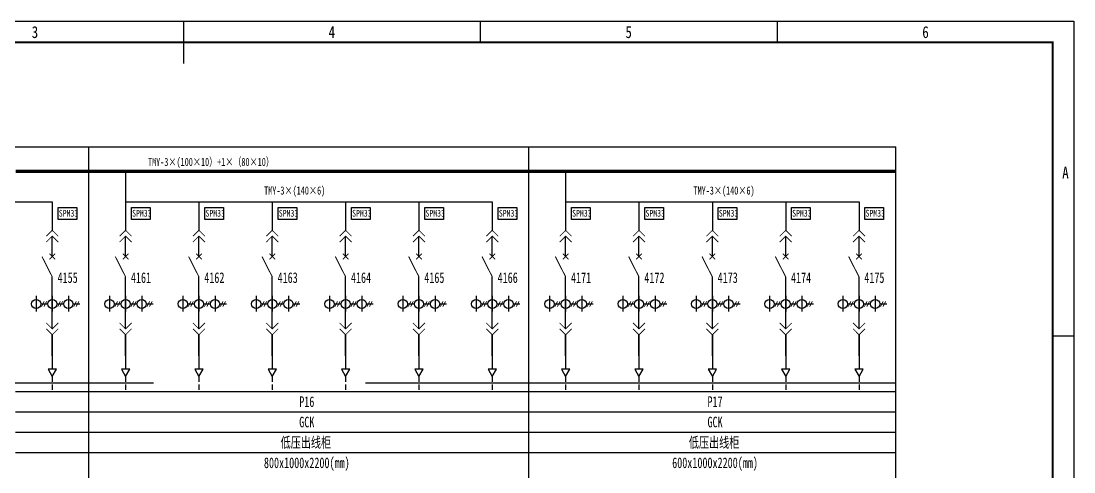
# Model space of a CAD drawing. Extents: x -700117 to -483644, y 1301776 to 1331476.
# Drawn here: x -554453 to -529626, y 1320849 to 1331476 of the extents above; entities that cross this region are included whole.
import ezdxf
from ezdxf.enums import TextEntityAlignment as Align

# ---------------------------------------------------------------- set-up
doc = ezdxf.new("R2010")
doc.units = 0
doc.header["$LTSCALE"] = 1000
doc.linetypes.add('DASH', pattern=[0.35, 0.25, -0.1])
doc.linetypes.add('DASHED2', pattern=[0.375, 0.25, -0.125])
doc.layers.get('0').update_dxf_attribs({"linetype": 'CONTINUOUS'})
for name, color, linetype in [('TK', 5, 'CONTINUOUS'), ('内框', 3, 'CONTINUOUS'), ('外框', 2, 'CONTINUOUS')]:
    doc.layers.add(name, color=color, linetype=linetype)
doc.styles.add('宋体', font='', dxfattribs={"width": 0.8, "height": 3.8})
doc.styles.add('宋体1', font='', dxfattribs={"width": 0.7})
doc.styles.get('宋体').set_extended_font_data('SimSun')
doc.styles.get('宋体1').set_extended_font_data('SimSun')

# ---------------------------------------------------------------- blocks, each defined once
blk = doc.blocks.new('集安A3图框')
at = {"layer": 'TK'}
for p, q in [((-21000, 29700), (-21000, 28700)), ((-14000, 29700), (-14000, 29200)), ((-7000, 29700), (-7000, 29200)), ((0, 22275), (-500, 22275))]:
    blk.add_line(p, q, dxfattribs=at)
at = {"layer": '内框', "const_width": 50, "flags": 128}
blk.add_lwpolyline([(-39500, 500), (-39500, 29200), (-500, 29200), (-500, 500)], close=True, dxfattribs=at)
at = {"layer": '外框', "flags": 128}
blk.add_lwpolyline([(-42000, 0), (-42000, 29700), (0, 29700), (0, 0)], close=True, dxfattribs=at)
at = {"layer": 'TK', "style": '宋体', "width": 0.8}
for s, p in [('3', (-24500, 29300)), ('4', (-17500, 29300)), ('5', (-10500, 29300)), ('6', (-3500, 29300)), ('A', (-200, 25988))]:
    blk.add_text(s, height=280, dxfattribs=at).set_placement(p, align=Align.CENTER)

msp = doc.modelspace()

# ---------------------------------------------------------------- linework, layer by layer
at = {"color": 7}
for p, q in [((-561499.2, 1328509.7), (-552852.4, 1328509.7)), ((-552852.4, 1328509.7), (-542476.3, 1328509.7)), ((-542476.3, 1328509.7), (-533829.5, 1328509.7)), ((-553717.1, 1324220.4), (-553717.1, 1325446.7)), ((-551987.8, 1324220.4), (-551987.8, 1325446.7)), ((-550258.4, 1324220.4), (-550258.4, 1325446.7)), ((-548529, 1324220.4), (-548529, 1325446.7)), ((-546799.7, 1324220.4), (-546799.7, 1325446.7)), ((-545070.3, 1324220.4), (-545070.3, 1325446.7)), ((-543341, 1324220.4), (-543341, 1325446.7)), ((-541611.6, 1324220.4), (-541611.6, 1325446.7)), ((-539882.3, 1324220.4), (-539882.3, 1325446.7)), ((-538152.9, 1324220.4), (-538152.9, 1325446.7)), ((-536423.6, 1324220.4), (-536423.6, 1325446.7)), ((-534694.2, 1324220.4), (-534694.2, 1325446.7)), ((-554097.4, 1325002.8), (-554097.4, 1324633.2)), ((-553986.5, 1324808.3), (-553825.2, 1324808.3)), ((-553717.1, 1325002.8), (-553717.1, 1324633.2)), ((-553606.2, 1324808.3), (-553444.9, 1324808.3)), ((-553336.8, 1325002.8), (-553336.8, 1324633.2)), ((-553226, 1324808.3), (-553064.6, 1324808.3)), ((-552368, 1325002.8), (-552368, 1324633.2)), ((-552257.2, 1324808.3), (-552095.8, 1324808.3)), ((-551987.8, 1325002.8), (-551987.8, 1324633.2)), ((-551876.9, 1324808.3), (-551715.5, 1324808.3)), ((-551607.5, 1325002.8), (-551607.5, 1324633.2)), ((-551496.6, 1324808.3), (-551335.3, 1324808.3)), ((-550638.7, 1325002.8), (-550638.7, 1324633.2)), ((-550527.8, 1324808.3), (-550366.5, 1324808.3)), ((-550258.4, 1325002.8), (-550258.4, 1324633.2)), ((-550147.5, 1324808.3), (-549986.2, 1324808.3)), ((-549878.1, 1325002.8), (-549878.1, 1324633.2)), ((-549767.2, 1324808.3), (-549605.9, 1324808.3)), ((-548909.3, 1325002.8), (-548909.3, 1324633.2)), ((-548798.5, 1324808.3), (-548637.1, 1324808.3)), ((-548529, 1325002.8), (-548529, 1324633.2)), ((-548418.2, 1324808.3), (-548256.8, 1324808.3)), ((-548148.8, 1325002.8), (-548148.8, 1324633.2)), ((-548037.9, 1324808.3), (-547876.5, 1324808.3)), ((-547180, 1325002.8), (-547180, 1324633.2)), ((-547069.1, 1324808.3), (-546907.8, 1324808.3)), ((-546799.7, 1325002.8), (-546799.7, 1324633.2)), ((-546688.8, 1324808.3), (-546527.5, 1324808.3)), ((-546419.4, 1325002.8), (-546419.4, 1324633.2)), ((-546308.5, 1324808.3), (-546147.2, 1324808.3)), ((-545450.6, 1325002.8), (-545450.6, 1324633.2)), ((-545339.7, 1324808.3), (-545178.4, 1324808.3)), ((-545070.3, 1325002.8), (-545070.3, 1324633.2)), ((-544959.5, 1324808.3), (-544798.1, 1324808.3)), ((-544690.1, 1325002.8), (-544690.1, 1324633.2)), ((-544579.2, 1324808.3), (-544417.8, 1324808.3)), ((-543721.3, 1325002.8), (-543721.3, 1324633.2)), ((-543610.4, 1324808.3), (-543449, 1324808.3)), ((-543341, 1325002.8), (-543341, 1324633.2)), ((-543230.1, 1324808.3), (-543068.8, 1324808.3)), ((-542960.7, 1325002.8), (-542960.7, 1324633.2)), ((-542849.8, 1324808.3), (-542688.5, 1324808.3)), ((-541991.9, 1325002.8), (-541991.9, 1324633.2)), ((-541881, 1324808.3), (-541719.7, 1324808.3)), ((-541611.6, 1325002.8), (-541611.6, 1324633.2)), ((-541500.8, 1324808.3), (-541339.4, 1324808.3)), ((-541231.3, 1325002.8), (-541231.3, 1324633.2)), ((-541120.5, 1324808.3), (-540959.1, 1324808.3)), ((-540262.6, 1325002.8), (-540262.6, 1324633.2)), ((-540151.7, 1324808.3), (-539990.3, 1324808.3)), ((-539882.3, 1325002.8), (-539882.3, 1324633.2)), ((-539771.4, 1324808.3), (-539610.1, 1324808.3)), ((-539502, 1325002.8), (-539502, 1324633.2)), ((-539391.1, 1324808.3), (-539229.8, 1324808.3)), ((-538533.2, 1325002.8), (-538533.2, 1324633.2)), ((-538422.3, 1324808.3), (-538261, 1324808.3)), ((-538152.9, 1325002.8), (-538152.9, 1324633.2)), ((-538042, 1324808.3), (-537880.7, 1324808.3)), ((-537772.6, 1325002.8), (-537772.6, 1324633.2)), ((-537661.8, 1324808.3), (-537500.4, 1324808.3)), ((-536803.8, 1325002.8), (-536803.8, 1324633.2)), ((-536693, 1324808.3), (-536531.6, 1324808.3)), ((-536423.6, 1325002.8), (-536423.6, 1324633.2)), ((-536312.7, 1324808.3), (-536151.3, 1324808.3)), ((-536043.3, 1325002.8), (-536043.3, 1324633.2)), ((-535932.4, 1324808.3), (-535771.1, 1324808.3)), ((-535074.5, 1325002.8), (-535074.5, 1324633.2)), ((-534963.6, 1324808.3), (-534802.3, 1324808.3)), ((-534694.2, 1325002.8), (-534694.2, 1324633.2)), ((-534583.3, 1324808.3), (-534422, 1324808.3)), ((-534313.9, 1325002.8), (-534313.9, 1324633.2)), ((-534203, 1324808.3), (-534041.7, 1324808.3)), ((-553717.1, 1323581.9), (-553717.1, 1324082)), ((-551987.8, 1323581.9), (-551987.8, 1324082)), ((-550258.4, 1323581.9), (-550258.4, 1324082)), ((-548529, 1323581.9), (-548529, 1324082)), ((-546799.7, 1323581.9), (-546799.7, 1324082)), ((-545070.3, 1323581.9), (-545070.3, 1324082)), ((-543341, 1323581.9), (-543341, 1324082)), ((-541611.6, 1323581.9), (-541611.6, 1324082)), ((-539882.3, 1323581.9), (-539882.3, 1324082)), ((-538152.9, 1323581.9), (-538152.9, 1324082)), ((-536423.6, 1323581.9), (-536423.6, 1324082)), ((-534694.2, 1323581.9), (-534694.2, 1324082)), ((-547664.4, 1322746.1), (-545935, 1322746.1)), ((-545935, 1322746.1), (-544205.7, 1322746.1)), ((-544205.7, 1322746.1), (-542476.3, 1322746.1)), ((-547664.4, 1322265.8), (-545935, 1322265.8)), ((-545935, 1322265.8), (-544205.7, 1322265.8)), ((-544205.7, 1322265.8), (-542476.3, 1322265.8)), ((-547664.4, 1321785.5), (-545935, 1321785.5)), ((-545935, 1321785.5), (-544205.7, 1321785.5)), ((-544205.7, 1321785.5), (-542476.3, 1321785.5)), ((-547664.4, 1321305.2), (-545935, 1321305.2)), ((-545935, 1321305.2), (-544205.7, 1321305.2)), ((-544205.7, 1321305.2), (-542476.3, 1321305.2))]:
    msp.add_line(p, q, dxfattribs=at)
at = {"color": 3, "ltscale": 1000}
for p, q in [((-552852.4, 1309778.1), (-552852.4, 1328509.7)), ((-552852.4, 1309778.1), (-552852.4, 1328509.7)), ((-542476.3, 1309778.1), (-542476.3, 1328509.7)), ((-542476.3, 1309778.1), (-542476.3, 1328509.7)), ((-542476.3, 1309778.1), (-542476.3, 1328509.7))]:
    msp.add_line(p, q, dxfattribs=at)
at = {"color": 7, "ltscale": 1000}
for p, q in [((-533829.5, 1309778.1), (-533829.5, 1328509.7)), ((-533829.5, 1309778.1), (-533829.5, 1328509.7)), ((-533829.5, 1309778.1), (-533829.5, 1328509.7)), ((-533829.5, 1309778.1), (-533829.5, 1328509.7)), ((-551987.8, 1327900.6), (-551987.8, 1326524.8)), ((-541611.6, 1327900.6), (-541611.6, 1326524.8)), ((-553717.1, 1327212.7), (-553717.1, 1326524.8)), ((-550258.4, 1327212.7), (-550258.4, 1326524.8)), ((-548529, 1327212.7), (-548529, 1326524.8)), ((-546799.7, 1327212.7), (-546799.7, 1326524.8)), ((-545070.3, 1327212.7), (-545070.3, 1326524.8)), ((-543341, 1327212.7), (-543341, 1326524.8)), ((-539882.3, 1327212.7), (-539882.3, 1326524.8)), ((-538152.9, 1327212.7), (-538152.9, 1326524.8)), ((-536423.6, 1327212.7), (-536423.6, 1326524.8)), ((-534694.2, 1327212.7), (-534694.2, 1326524.8)), ((-553717.1, 1326924.4), (-553717.1, 1326524.8)), ((-551987.8, 1326924.4), (-551987.8, 1326524.8)), ((-550258.4, 1326924.4), (-550258.4, 1326524.8)), ((-548529, 1326924.4), (-548529, 1326524.8)), ((-546799.7, 1326924.4), (-546799.7, 1326524.8)), ((-545070.3, 1326924.4), (-545070.3, 1326524.8)), ((-543341, 1326924.4), (-543341, 1326524.8)), ((-541611.6, 1326924.4), (-541611.6, 1326524.8)), ((-539882.3, 1326924.4), (-539882.3, 1326524.8)), ((-538152.9, 1326924.4), (-538152.9, 1326524.8)), ((-536423.6, 1326924.4), (-536423.6, 1326524.8)), ((-534694.2, 1326924.4), (-534694.2, 1326524.8)), ((-553717.1, 1325927), (-553717.1, 1326407.3)), ((-551987.8, 1325927), (-551987.8, 1326407.3)), ((-550258.4, 1325927), (-550258.4, 1326407.3)), ((-548529, 1325927), (-548529, 1326407.3)), ((-546799.7, 1325927), (-546799.7, 1326407.3)), ((-545070.3, 1325927), (-545070.3, 1326407.3)), ((-543341, 1325927), (-543341, 1326407.3)), ((-541611.6, 1325927), (-541611.6, 1326407.3)), ((-539882.3, 1325927), (-539882.3, 1326407.3)), ((-538152.9, 1325927), (-538152.9, 1326407.3)), ((-536423.6, 1325927), (-536423.6, 1326407.3)), ((-534694.2, 1325927), (-534694.2, 1326407.3)), ((-553717.1, 1324082), (-553717.1, 1323270.3)), ((-551987.8, 1324082), (-551987.8, 1323270.3)), ((-550258.4, 1324082), (-550258.4, 1323270.3)), ((-548529, 1324082), (-548529, 1323270.3)), ((-546799.7, 1324082), (-546799.7, 1323270.3)), ((-545070.3, 1324082), (-545070.3, 1323270.3)), ((-543341, 1324082), (-543341, 1323270.3)), ((-541611.6, 1324082), (-541611.6, 1323270.3)), ((-539882.3, 1324082), (-539882.3, 1323270.3)), ((-538152.9, 1324082), (-538152.9, 1323270.3)), ((-536423.6, 1324082), (-536423.6, 1323270.3)), ((-534694.2, 1324082), (-534694.2, 1323270.3)), ((-554581.8, 1322746.1), (-552852.4, 1322746.1)), ((-552852.4, 1322746.1), (-551123.1, 1322746.1)), ((-551123.1, 1322746.1), (-549393.7, 1322746.1)), ((-549393.7, 1322746.1), (-547664.4, 1322746.1)), ((-542476.3, 1322746.1), (-540747, 1322746.1)), ((-540747, 1322746.1), (-539017.6, 1322746.1)), ((-539017.6, 1322746.1), (-537288.2, 1322746.1)), ((-537288.2, 1322746.1), (-535558.9, 1322746.1)), ((-535558.9, 1322746.1), (-533829.5, 1322746.1)), ((-554581.8, 1322265.8), (-552852.4, 1322265.8)), ((-552852.4, 1322265.8), (-551123.1, 1322265.8)), ((-551123.1, 1322265.8), (-549393.7, 1322265.8)), ((-549393.7, 1322265.8), (-547664.4, 1322265.8)), ((-542476.3, 1322265.8), (-540747, 1322265.8)), ((-540747, 1322265.8), (-539017.6, 1322265.8)), ((-539017.6, 1322265.8), (-537288.2, 1322265.8)), ((-537288.2, 1322265.8), (-535558.9, 1322265.8)), ((-535558.9, 1322265.8), (-533829.5, 1322265.8)), ((-554581.8, 1321785.5), (-552852.4, 1321785.5)), ((-552852.4, 1321785.5), (-551123.1, 1321785.5)), ((-551123.1, 1321785.5), (-549393.7, 1321785.5)), ((-549393.7, 1321785.5), (-547664.4, 1321785.5)), ((-542476.3, 1321785.5), (-540747, 1321785.5)), ((-540747, 1321785.5), (-539017.6, 1321785.5)), ((-539017.6, 1321785.5), (-537288.2, 1321785.5)), ((-537288.2, 1321785.5), (-535558.9, 1321785.5)), ((-535558.9, 1321785.5), (-533829.5, 1321785.5)), ((-554581.8, 1321305.2), (-552852.4, 1321305.2)), ((-552852.4, 1321305.2), (-551123.1, 1321305.2)), ((-551123.1, 1321305.2), (-549393.7, 1321305.2)), ((-549393.7, 1321305.2), (-547664.4, 1321305.2)), ((-542476.3, 1321305.2), (-540747, 1321305.2)), ((-540747, 1321305.2), (-539017.6, 1321305.2)), ((-539017.6, 1321305.2), (-537288.2, 1321305.2)), ((-537288.2, 1321305.2), (-535558.9, 1321305.2)), ((-535558.9, 1321305.2), (-533829.5, 1321305.2))]:
    msp.add_line(p, q, dxfattribs=at)
for p, q in [((-560634.5, 1327212.7), (-553717.1, 1327212.7)), ((-551987.8, 1327212.7), (-543341, 1327212.7)), ((-541611.6, 1327212.7), (-534694.2, 1327212.7))]:
    msp.add_line(p, q)
at = {"color": 7, "lineweight": 9}
for p, q in [((-553911.3, 1324867), (-553970, 1324749.6)), ((-553852.6, 1324867), (-553911.3, 1324749.6)), ((-553531, 1324867), (-553589.7, 1324749.6)), ((-553472.3, 1324867), (-553531, 1324749.6)), ((-553150.7, 1324867), (-553209.5, 1324749.6)), ((-553092, 1324867), (-553150.7, 1324749.6)), ((-552182, 1324867), (-552240.7, 1324749.6)), ((-552123.2, 1324867), (-552182, 1324749.6)), ((-551801.7, 1324867), (-551860.4, 1324749.6)), ((-551743, 1324867), (-551801.7, 1324749.6)), ((-551421.4, 1324867), (-551480.1, 1324749.6)), ((-551362.7, 1324867), (-551421.4, 1324749.6)), ((-550452.6, 1324867), (-550511.3, 1324749.6)), ((-550393.9, 1324867), (-550452.6, 1324749.6)), ((-550072.3, 1324867), (-550131, 1324749.6)), ((-550013.6, 1324867), (-550072.3, 1324749.6)), ((-549692, 1324867), (-549750.7, 1324749.6)), ((-549633.3, 1324867), (-549692, 1324749.6)), ((-548723.2, 1324867), (-548782, 1324749.6)), ((-548664.5, 1324867), (-548723.2, 1324749.6)), ((-548343, 1324867), (-548401.7, 1324749.6)), ((-548284.2, 1324867), (-548343, 1324749.6)), ((-547962.7, 1324867), (-548021.4, 1324749.6)), ((-547904, 1324867), (-547962.7, 1324749.6)), ((-546993.9, 1324867), (-547052.6, 1324749.6)), ((-546935.2, 1324867), (-546993.9, 1324749.6)), ((-546613.6, 1324867), (-546672.3, 1324749.6)), ((-546554.9, 1324867), (-546613.6, 1324749.6)), ((-546233.3, 1324867), (-546292, 1324749.6)), ((-546174.6, 1324867), (-546233.3, 1324749.6)), ((-545264.5, 1324867), (-545323.2, 1324749.6)), ((-545205.8, 1324867), (-545264.5, 1324749.6)), ((-544884.3, 1324867), (-544943, 1324749.6)), ((-544825.5, 1324867), (-544884.3, 1324749.6)), ((-544504, 1324867), (-544562.7, 1324749.6)), ((-544445.3, 1324867), (-544504, 1324749.6)), ((-544445.3, 1324867), (-544504, 1324749.6)), ((-543535.2, 1324867), (-543593.9, 1324749.6)), ((-543476.5, 1324867), (-543535.2, 1324749.6)), ((-543154.9, 1324867), (-543213.6, 1324749.6)), ((-543096.2, 1324867), (-543154.9, 1324749.6)), ((-542774.6, 1324867), (-542833.3, 1324749.6)), ((-542715.9, 1324867), (-542774.6, 1324749.6)), ((-541805.8, 1324867), (-541864.5, 1324749.6)), ((-541747.1, 1324867), (-541805.8, 1324749.6)), ((-541425.5, 1324867), (-541484.3, 1324749.6)), ((-541366.8, 1324867), (-541425.5, 1324749.6)), ((-541045.3, 1324867), (-541104, 1324749.6)), ((-540986.5, 1324867), (-541045.3, 1324749.6)), ((-540076.5, 1324867), (-540135.2, 1324749.6)), ((-540017.8, 1324867), (-540076.5, 1324749.6)), ((-539696.2, 1324867), (-539754.9, 1324749.6)), ((-539637.5, 1324867), (-539696.2, 1324749.6)), ((-539315.9, 1324867), (-539374.6, 1324749.6)), ((-539257.2, 1324867), (-539315.9, 1324749.6)), ((-538347.1, 1324867), (-538405.8, 1324749.6)), ((-538288.4, 1324867), (-538347.1, 1324749.6)), ((-537966.8, 1324867), (-538025.5, 1324749.6)), ((-537908.1, 1324867), (-537966.8, 1324749.6)), ((-537586.5, 1324867), (-537645.3, 1324749.6)), ((-537527.8, 1324867), (-537586.5, 1324749.6)), ((-536617.8, 1324867), (-536676.5, 1324749.6)), ((-536559.1, 1324867), (-536617.8, 1324749.6)), ((-536237.5, 1324867), (-536296.2, 1324749.6)), ((-536178.8, 1324867), (-536237.5, 1324749.6)), ((-535857.2, 1324867), (-535915.9, 1324749.6)), ((-535798.5, 1324867), (-535857.2, 1324749.6)), ((-534888.4, 1324867), (-534947.1, 1324749.6)), ((-534829.7, 1324867), (-534888.4, 1324749.6)), ((-534508.1, 1324867), (-534566.8, 1324749.6)), ((-534449.4, 1324867), (-534508.1, 1324749.6)), ((-534127.8, 1324867), (-534186.6, 1324749.6)), ((-534069.1, 1324867), (-534127.8, 1324749.6))]:
    msp.add_line(p, q, dxfattribs=at)
at = {"color": 7, "linetype": 'DASHED2', "ltscale": 0.5}
for p, q in [((-553717.1, 1323097.4), (-553717.1, 1322746.1)), ((-553717.1, 1323097.4), (-553717.1, 1322746.1)), ((-551987.8, 1323097.4), (-551987.8, 1322746.1)), ((-551987.8, 1323097.4), (-551987.8, 1322746.1)), ((-550258.4, 1323097.4), (-550258.4, 1322746.1)), ((-550258.4, 1323097.4), (-550258.4, 1322746.1)), ((-548529, 1323097.4), (-548529, 1322746.1)), ((-548529, 1323097.4), (-548529, 1322746.1)), ((-546799.7, 1323097.4), (-546799.7, 1322746.1)), ((-546799.7, 1323097.4), (-546799.7, 1322746.1)), ((-545070.3, 1323097.4), (-545070.3, 1322746.1)), ((-545070.3, 1323097.4), (-545070.3, 1322746.1)), ((-543341, 1323097.4), (-543341, 1322746.1)), ((-543341, 1323097.4), (-543341, 1322746.1)), ((-541611.6, 1323097.4), (-541611.6, 1322746.1)), ((-541611.6, 1323097.4), (-541611.6, 1322746.1)), ((-539882.3, 1323097.4), (-539882.3, 1322746.1)), ((-539882.3, 1323097.4), (-539882.3, 1322746.1)), ((-538152.9, 1323097.4), (-538152.9, 1322746.1)), ((-538152.9, 1323097.4), (-538152.9, 1322746.1)), ((-536423.6, 1323097.4), (-536423.6, 1322746.1)), ((-536423.6, 1323097.4), (-536423.6, 1322746.1)), ((-534694.2, 1323097.4), (-534694.2, 1322746.1)), ((-534694.2, 1323097.4), (-534694.2, 1322746.1))]:
    msp.add_line(p, q, dxfattribs=at)
at = {"color": 7, "linetype": 'DASH', "ltscale": 50}
msp.add_line((-533829.5, 1322938.2), (-561499.2, 1322938.2), dxfattribs=at)
at = {"color": 7, "const_width": 76.8}
for points in [[(-554581.8, 1327933.3), (-552852.4, 1327933.3)], [(-552852.4, 1327933.3), (-551123.1, 1327933.3)], [(-551123.1, 1327933.3), (-549393.7, 1327933.3)], [(-549393.7, 1327933.3), (-547664.4, 1327933.3)], [(-547664.4, 1327933.3), (-545935, 1327933.3)], [(-545935, 1327933.3), (-544205.7, 1327933.3)], [(-544205.7, 1327933.3), (-542476.3, 1327933.3)], [(-542476.3, 1327933.3), (-540747, 1327933.3)], [(-540747, 1327933.3), (-539017.6, 1327933.3)], [(-539017.6, 1327933.3), (-537288.2, 1327933.3)], [(-537288.2, 1327933.3), (-535558.9, 1327933.3)], [(-535558.9, 1327933.3), (-533829.5, 1327933.3)]]:
    msp.add_lwpolyline(points, dxfattribs=at)
at = {"color": 7, "ltscale": 10}
for points in [[(-553582.1, 1327084.9), (-553138.3, 1327084.9), (-553138.3, 1326800), (-553582.1, 1326800)], [(-551852.7, 1327084.9), (-551408.9, 1327084.9), (-551408.9, 1326800), (-551852.7, 1326800)], [(-550123.4, 1327084.9), (-549679.6, 1327084.9), (-549679.6, 1326800), (-550123.4, 1326800)], [(-548394, 1327084.9), (-547950.2, 1327084.9), (-547950.2, 1326800), (-548394, 1326800)], [(-546664.7, 1327084.9), (-546220.9, 1327084.9), (-546220.9, 1326800), (-546664.7, 1326800)], [(-544935.3, 1327084.9), (-544491.5, 1327084.9), (-544491.5, 1326800), (-544935.3, 1326800)], [(-543206, 1327084.9), (-542762.2, 1327084.9), (-542762.2, 1326800), (-543206, 1326800)], [(-541476.6, 1327084.9), (-541032.8, 1327084.9), (-541032.8, 1326800), (-541476.6, 1326800)], [(-539747.2, 1327084.9), (-539303.4, 1327084.9), (-539303.4, 1326800), (-539747.2, 1326800)], [(-538017.9, 1327084.9), (-537574.1, 1327084.9), (-537574.1, 1326800), (-538017.9, 1326800)], [(-536288.5, 1327084.9), (-535844.7, 1327084.9), (-535844.7, 1326800), (-536288.5, 1326800)], [(-534559.2, 1327084.9), (-534115.4, 1327084.9), (-534115.4, 1326800), (-534559.2, 1326800)]]:
    msp.add_lwpolyline(points, close=True, dxfattribs=at)
at = {"color": 7, "ltscale": 1000}
for points, const_width in [([(-553575.8, 1326404.4), (-553717.1, 1326545.6), (-553858.4, 1326404.4)], 19.2), ([(-551846.5, 1326404.4), (-551987.8, 1326545.6), (-552129, 1326404.4)], 19.2), ([(-550117.1, 1326404.4), (-550258.4, 1326545.6), (-550399.7, 1326404.4)], 19.2), ([(-548387.8, 1326404.4), (-548529, 1326545.6), (-548670.3, 1326404.4)], 19.2), ([(-546658.4, 1326404.4), (-546799.7, 1326545.6), (-546941, 1326404.4)], 19.2), ([(-544929.1, 1326404.4), (-545070.3, 1326545.6), (-545211.6, 1326404.4)], 19.2), ([(-543199.7, 1326404.4), (-543341, 1326545.6), (-543482.3, 1326404.4)], 19.2), ([(-541470.3, 1326404.4), (-541611.6, 1326545.6), (-541752.9, 1326404.4)], 19.2), ([(-539741, 1326404.4), (-539882.3, 1326545.6), (-540023.6, 1326404.4)], 19.2), ([(-538011.6, 1326404.4), (-538152.9, 1326545.6), (-538294.2, 1326404.4)], 19.2), ([(-536282.3, 1326404.4), (-536423.6, 1326545.6), (-536564.8, 1326404.4)], 19.2), ([(-534552.9, 1326404.4), (-534694.2, 1326545.6), (-534835.5, 1326404.4)], 19.2), ([(-553575.8, 1326266), (-553717.1, 1326407.3), (-553858.4, 1326266)], 19.2), ([(-551846.5, 1326266), (-551987.8, 1326407.3), (-552129, 1326266)], 19.2), ([(-550117.1, 1326266), (-550258.4, 1326407.3), (-550399.7, 1326266)], 19.2), ([(-548387.8, 1326266), (-548529, 1326407.3), (-548670.3, 1326266)], 19.2), ([(-546658.4, 1326266), (-546799.7, 1326407.3), (-546941, 1326266)], 19.2), ([(-544929.1, 1326266), (-545070.3, 1326407.3), (-545211.6, 1326266)], 19.2), ([(-543199.7, 1326266), (-543341, 1326407.3), (-543482.3, 1326266)], 19.2), ([(-541470.3, 1326266), (-541611.6, 1326407.3), (-541752.9, 1326266)], 19.2), ([(-539741, 1326266), (-539882.3, 1326407.3), (-540023.6, 1326266)], 19.2), ([(-538011.6, 1326266), (-538152.9, 1326407.3), (-538294.2, 1326266)], 19.2), ([(-536282.3, 1326266), (-536423.6, 1326407.3), (-536564.8, 1326266)], 19.2), ([(-534552.9, 1326266), (-534694.2, 1326407.3), (-534835.5, 1326266)], 19.2), ([(-553961.8, 1325927), (-553717.1, 1325446.7)], 24), ([(-553785, 1325859.1), (-553649.2, 1325994.9)], 24), ([(-553785, 1325994.9), (-553649.2, 1325859.1)], 24), ([(-552232.5, 1325927), (-551987.8, 1325446.7)], 24), ([(-552055.7, 1325859.1), (-551919.8, 1325994.9)], 24), ([(-552055.7, 1325994.9), (-551919.8, 1325859.1)], 24), ([(-550503.1, 1325927), (-550258.4, 1325446.7)], 24), ([(-550326.3, 1325859.1), (-550190.5, 1325994.9)], 24), ([(-550326.3, 1325994.9), (-550190.5, 1325859.1)], 24), ([(-548773.8, 1325927), (-548529, 1325446.7)], 24), ([(-548597, 1325859.1), (-548461.1, 1325994.9)], 24), ([(-548597, 1325994.9), (-548461.1, 1325859.1)], 24), ([(-547044.4, 1325927), (-546799.7, 1325446.7)], 24), ([(-546867.6, 1325859.1), (-546731.8, 1325994.9)], 24), ([(-546867.6, 1325994.9), (-546731.8, 1325859.1)], 24), ([(-545315.1, 1325927), (-545070.3, 1325446.7)], 24), ([(-545138.3, 1325859.1), (-545002.4, 1325994.9)], 24), ([(-545138.3, 1325994.9), (-545002.4, 1325859.1)], 24), ([(-543585.7, 1325927), (-543341, 1325446.7)], 24), ([(-543408.9, 1325859.1), (-543273.1, 1325994.9)], 24), ([(-543408.9, 1325994.9), (-543273.1, 1325859.1)], 24), ([(-541856.4, 1325927), (-541611.6, 1325446.7)], 24), ([(-541679.6, 1325859.1), (-541543.7, 1325994.9)], 24), ([(-541679.6, 1325994.9), (-541543.7, 1325859.1)], 24), ([(-540127, 1325927), (-539882.3, 1325446.7)], 24), ([(-539950.2, 1325859.1), (-539814.3, 1325994.9)], 24), ([(-539950.2, 1325994.9), (-539814.3, 1325859.1)], 24), ([(-538397.6, 1325927), (-538152.9, 1325446.7)], 24), ([(-538220.8, 1325859.1), (-538085, 1325994.9)], 24), ([(-538220.8, 1325994.9), (-538085, 1325859.1)], 24), ([(-536668.3, 1325927), (-536423.6, 1325446.7)], 24), ([(-536491.5, 1325859.1), (-536355.6, 1325994.9)], 24), ([(-536491.5, 1325994.9), (-536355.6, 1325859.1)], 24), ([(-534938.9, 1325927), (-534694.2, 1325446.7)], 24), ([(-534762.1, 1325859.1), (-534626.3, 1325994.9)], 24), ([(-534762.1, 1325994.9), (-534626.3, 1325859.1)], 24), ([(-553575.8, 1324361.6), (-553717.1, 1324220.4), (-553858.4, 1324361.6)], 19.2), ([(-551846.5, 1324361.6), (-551987.8, 1324220.4), (-552129, 1324361.6)], 19.2), ([(-550117.1, 1324361.6), (-550258.4, 1324220.4), (-550399.7, 1324361.6)], 19.2), ([(-548387.8, 1324361.6), (-548529, 1324220.4), (-548670.3, 1324361.6)], 19.2), ([(-546658.4, 1324361.6), (-546799.7, 1324220.4), (-546941, 1324361.6)], 19.2), ([(-544929.1, 1324361.6), (-545070.3, 1324220.4), (-545211.6, 1324361.6)], 19.2), ([(-543199.7, 1324361.6), (-543341, 1324220.4), (-543482.3, 1324361.6)], 19.2), ([(-541470.3, 1324361.6), (-541611.6, 1324220.4), (-541752.9, 1324361.6)], 19.2), ([(-539741, 1324361.6), (-539882.3, 1324220.4), (-540023.6, 1324361.6)], 19.2), ([(-538011.6, 1324361.6), (-538152.9, 1324220.4), (-538294.2, 1324361.6)], 19.2), ([(-536282.3, 1324361.6), (-536423.6, 1324220.4), (-536564.8, 1324361.6)], 19.2), ([(-534552.9, 1324361.6), (-534694.2, 1324220.4), (-534835.5, 1324361.6)], 19.2), ([(-553575.8, 1324223.3), (-553717.1, 1324082), (-553858.4, 1324223.3)], 19.2), ([(-551846.5, 1324223.3), (-551987.8, 1324082), (-552129, 1324223.3)], 19.2), ([(-550117.1, 1324223.3), (-550258.4, 1324082), (-550399.7, 1324223.3)], 19.2), ([(-548387.8, 1324223.3), (-548529, 1324082), (-548670.3, 1324223.3)], 19.2), ([(-546658.4, 1324223.3), (-546799.7, 1324082), (-546941, 1324223.3)], 19.2), ([(-544929.1, 1324223.3), (-545070.3, 1324082), (-545211.6, 1324223.3)], 19.2), ([(-543199.7, 1324223.3), (-543341, 1324082), (-543482.3, 1324223.3)], 19.2), ([(-541470.3, 1324223.3), (-541611.6, 1324082), (-541752.9, 1324223.3)], 19.2), ([(-539741, 1324223.3), (-539882.3, 1324082), (-540023.6, 1324223.3)], 19.2), ([(-538011.6, 1324223.3), (-538152.9, 1324082), (-538294.2, 1324223.3)], 19.2), ([(-536282.3, 1324223.3), (-536423.6, 1324082), (-536564.8, 1324223.3)], 19.2), ([(-534552.9, 1324223.3), (-534694.2, 1324082), (-534835.5, 1324223.3)], 19.2)]:
    msp.add_lwpolyline(points, dxfattribs=dict(at, const_width=const_width))
for points in [[(-553717.1, 1323097.4), (-553617.3, 1323270.3), (-553816.9, 1323270.3)], [(-553717.1, 1323097.4), (-553617.3, 1323270.3), (-553816.9, 1323270.3)], [(-551987.8, 1323097.4), (-551887.9, 1323270.3), (-552087.6, 1323270.3)], [(-551987.8, 1323097.4), (-551887.9, 1323270.3), (-552087.6, 1323270.3)], [(-550258.4, 1323097.4), (-550158.6, 1323270.3), (-550358.2, 1323270.3)], [(-550258.4, 1323097.4), (-550158.6, 1323270.3), (-550358.2, 1323270.3)], [(-548529, 1323097.4), (-548429.2, 1323270.3), (-548628.9, 1323270.3)], [(-548529, 1323097.4), (-548429.2, 1323270.3), (-548628.9, 1323270.3)], [(-546799.7, 1323097.4), (-546699.9, 1323270.3), (-546899.5, 1323270.3)], [(-546799.7, 1323097.4), (-546699.9, 1323270.3), (-546899.5, 1323270.3)], [(-545070.3, 1323097.4), (-544970.5, 1323270.3), (-545170.2, 1323270.3)], [(-545070.3, 1323097.4), (-544970.5, 1323270.3), (-545170.2, 1323270.3)], [(-543341, 1323097.4), (-543241.2, 1323270.3), (-543440.8, 1323270.3)], [(-543341, 1323097.4), (-543241.2, 1323270.3), (-543440.8, 1323270.3)], [(-541611.6, 1323097.4), (-541511.8, 1323270.3), (-541711.5, 1323270.3)], [(-541611.6, 1323097.4), (-541511.8, 1323270.3), (-541711.5, 1323270.3)], [(-539882.3, 1323097.4), (-539782.4, 1323270.3), (-539982.1, 1323270.3)], [(-539882.3, 1323097.4), (-539782.4, 1323270.3), (-539982.1, 1323270.3)], [(-538152.9, 1323097.4), (-538053.1, 1323270.3), (-538252.7, 1323270.3)], [(-538152.9, 1323097.4), (-538053.1, 1323270.3), (-538252.7, 1323270.3)], [(-536423.6, 1323097.4), (-536323.7, 1323270.3), (-536523.4, 1323270.3)], [(-536423.6, 1323097.4), (-536323.7, 1323270.3), (-536523.4, 1323270.3)], [(-534694.2, 1323097.4), (-534594.4, 1323270.3), (-534794, 1323270.3)], [(-534694.2, 1323097.4), (-534594.4, 1323270.3), (-534794, 1323270.3)]]:
    msp.add_lwpolyline(points, close=True, dxfattribs=at)
at = {"color": 7}
for centre in [(-554097.4, 1324808.3), (-553717.1, 1324808.3), (-553336.8, 1324808.3), (-552368, 1324808.3), (-551987.8, 1324808.3), (-551607.5, 1324808.3), (-550638.7, 1324808.3), (-550258.4, 1324808.3), (-549878.1, 1324808.3), (-548909.3, 1324808.3), (-548529, 1324808.3), (-548148.8, 1324808.3), (-547180, 1324808.3), (-546799.7, 1324808.3), (-546419.4, 1324808.3), (-545450.6, 1324808.3), (-545070.3, 1324808.3), (-544690.1, 1324808.3), (-543721.3, 1324808.3), (-543341, 1324808.3), (-542960.7, 1324808.3), (-541991.9, 1324808.3), (-541611.6, 1324808.3), (-541231.3, 1324808.3), (-540262.6, 1324808.3), (-539882.3, 1324808.3), (-539502, 1324808.3), (-538533.2, 1324808.3), (-538152.9, 1324808.3), (-537772.6, 1324808.3), (-536803.8, 1324808.3), (-536423.6, 1324808.3), (-536043.3, 1324808.3), (-535074.5, 1324808.3), (-534694.2, 1324808.3), (-534313.9, 1324808.3)]:
    msp.add_circle(centre, 108.1, dxfattribs=at)

# ---------------------------------------------------------------- block references
at = {"color": 5, "rotation": 6.670106611340577e-09}
msp.add_blockref('集安A3图框', (-529626.2, 1301776), dxfattribs=at)

# ---------------------------------------------------------------- texts
at = {"color": 7, "ltscale": 1000, "style": '宋体1', "width": 0.7}
for s, p in [('TMY-3×(100×10）+1×（80×10）', (-551459.5, 1328060.3)), ('TMY-3×(140×6)', (-548722.2, 1327386.5)), ('TMY-3×(140×6)', (-538596.5, 1327386.5))]:
    msp.add_text(s, height=192.118, rotation=0, dxfattribs=at).set_placement(p)
at = {"color": 7, "style": '宋体', "width": 0.7}
for p in [(-553563.8, 1326865.9), (-551834.5, 1326865.9), (-550105.1, 1326865.9), (-548375.8, 1326865.9), (-546646.4, 1326865.9), (-544917.1, 1326865.9), (-543187.7, 1326865.9), (-541458.4, 1326865.9), (-539729, 1326865.9), (-537999.6, 1326865.9), (-536270.3, 1326865.9), (-534540.9, 1326865.9)]:
    msp.add_text('SPM33', height=160.5, rotation=0, dxfattribs=at).set_placement(p)
at = {"color": 7, "ltscale": 1000, "style": '宋体1', "width": 0.7}
for s, p in [('4155', (-553354.9, 1325426.6)), ('4161', (-551625.5, 1325426.6)), ('4162', (-549896.1, 1325426.6)), ('4163', (-548166.8, 1325426.6)), ('4164', (-546437.4, 1325426.6)), ('4165', (-544708.1, 1325426.6)), ('4166', (-542978.7, 1325426.6)), ('4171', (-541249.4, 1325426.6)), ('4172', (-539520, 1325426.6)), ('4173', (-537790.7, 1325426.6)), ('4174', (-536061.3, 1325426.6)), ('4175', (-534332, 1325426.6))]:
    msp.add_text(s, height=249.75, rotation=0, dxfattribs=at).set_placement(p, align=Align.MIDDLE)
for s, height, p in [('P16', 249.75, (-547715.5, 1322505.9)), ('P17', 249.75, (-538089.1, 1322505.9)), ('GCK', 249.75, (-547715.5, 1322025.6)), ('GCK', 249.75, (-538089.1, 1322025.6)), ('低压出线柜', 249.75, (-547737.6, 1321545.4)), ('低压出线柜', 249.75, (-538111.2, 1321545.4)), ('800x1000x2200(mm)', 249.754, (-547715.5, 1321065.1)), ('600x1000x2200(mm)', 249.754, (-538089.1, 1321065.1))]:
    msp.add_text(s, height=height, rotation=0, dxfattribs=at).set_placement(p, align=Align.MIDDLE_CENTER)

doc.saveas('drawing.dxf')
